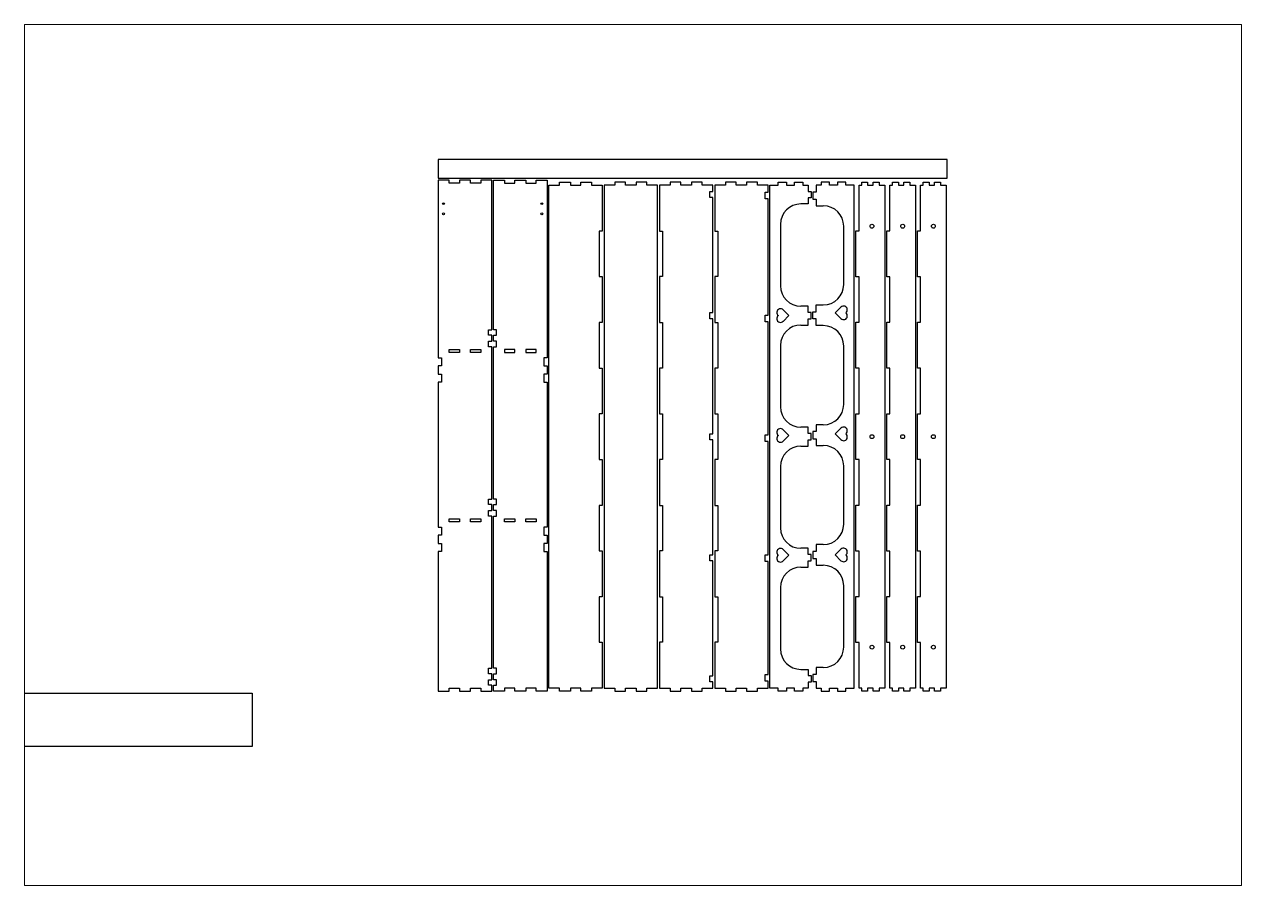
# Paper-space layout 'Sheet1' of a CAD drawing. Header units: millimetres. Extents: x 0 to 1189, y 0 to 841.
# The model-space entities are those that its viewports show. They can reach past a viewport. Long polylines and large blocks are cut down to what shows.
import ezdxf

# ---------------------------------------------------------------- set-up
doc = ezdxf.new("R2010")
doc.units = ezdxf.units.MM
doc.header["$LTSCALE"] = 12.7
for name, color, linetype in [('Part 1', 7, 'Continuous'), ('Part 10', 7, 'Continuous'), ('Part 11', 7, 'Continuous'), ('Part 12', 7, 'Continuous'), ('Part 12 - Contained', 7, 'Continuous'), ('Part 17', 7, 'Continuous'), ('Part 18', 7, 'Continuous'), ('Part 19', 7, 'Continuous'), ('Part 2 - Join Manually!', 7, 'Continuous'), ('Part 2 - Join Manually! - Contained', 7, 'Continuous'), ('Part 20', 7, 'Continuous'), ('Part 25', 7, 'Continuous'), ('Part 25 - Contained', 7, 'Continuous'), ('Part 26', 7, 'Continuous'), ('Part 27', 7, 'Continuous'), ('Part 6 - Join Manually!', 7, 'Continuous'), ('Part 6 - Join Manually! - Contained', 7, 'Continuous')]:
    doc.layers.add(name, color=color, linetype=linetype)

msp = doc.modelspace()

# ---------------------------------------------------------------- linework, layer by layer
at = {"layer": 'Part 1'}
msp.add_lwpolyline([(1145.7, 282.3), (1148.7, 282.3), (1148.7, 326.7), (1145.7, 326.7), (1145.7, 371.5), (1148.7, 371.5), (1148.7, 416), (1145.7, 416), (1145.7, 460.8), (1148.7, 460.8), (1148.7, 505.2), (1145.7, 505.2), (1145.7, 550.1), (1148.7, 550.1), (1148.7, 594.5), (1145.7, 594.5), (1145.7, 639.3), (1148.7, 639.3), (1148.7, 684), (1151.3, 684), (1151.3, 687), (1157.1, 687), (1157.1, 684), (1162.5, 684), (1162.5, 687), (1168.3, 687), (1168.3, 684), (1173.9, 684), (1173.9, 192.8), (1168.3, 192.8), (1168.3, 189.8), (1162.5, 189.8), (1162.5, 192.8), (1157.1, 192.8), (1157.1, 189.8), (1151.3, 189.8), (1151.3, 192.8), (1148.7, 192.8), (1148.7, 237.4), (1145.7, 237.4), (1145.7, 282.3)], dxfattribs=at)
at = {"layer": 'Part 1 - Contained'}
for centre in [(1161.3, 643.9), (1161.3, 438.4), (1161.3, 232.9)]:
    msp.add_circle(centre, 1.9, dxfattribs=at)
at = {"layer": 'Part 10'}
msp.add_lwpolyline([(1175.7, 282.3), (1178.7, 282.3), (1178.7, 326.7), (1175.7, 326.7), (1175.7, 371.5), (1178.7, 371.5), (1178.7, 416), (1175.7, 416), (1175.7, 460.8), (1178.7, 460.8), (1178.7, 505.2), (1175.7, 505.2), (1175.7, 550.1), (1178.7, 550.1), (1178.7, 594.5), (1175.7, 594.5), (1175.7, 639.3), (1178.7, 639.3), (1178.7, 684), (1181.3, 684), (1181.3, 687), (1187.1, 687), (1187.1, 684), (1192.5, 684), (1192.5, 687), (1198.3, 687), (1198.3, 684), (1203.9, 684), (1203.9, 192.8), (1198.3, 192.8), (1198.3, 189.8), (1192.5, 189.8), (1192.5, 192.8), (1187.1, 192.8), (1187.1, 189.8), (1181.3, 189.8), (1181.3, 192.8), (1178.7, 192.8), (1178.7, 237.4), (1175.7, 237.4), (1175.7, 282.3)], dxfattribs=at)
at = {"layer": 'Part 10 - Contained'}
for centre in [(1191.3, 643.9), (1191.3, 438.4), (1191.3, 232.9)]:
    msp.add_circle(centre, 1.9, dxfattribs=at)
at = {"layer": 'Part 11'}
msp.add_lwpolyline([(1205.7, 282.3), (1208.7, 282.3), (1208.7, 326.7), (1205.7, 326.7), (1205.7, 371.5), (1208.7, 371.5), (1208.7, 416), (1205.7, 416), (1205.7, 460.8), (1208.7, 460.8), (1208.7, 505.2), (1205.7, 505.2), (1205.7, 550.1), (1208.7, 550.1), (1208.7, 594.5), (1205.7, 594.5), (1205.7, 639.3), (1208.7, 639.3), (1208.7, 684), (1211.3, 684), (1211.3, 687), (1217.1, 687), (1217.1, 684), (1222.5, 684), (1222.5, 687), (1228.3, 687), (1228.3, 684), (1233.9, 684), (1233.9, 192.8), (1228.3, 192.8), (1228.3, 189.8), (1222.5, 189.8), (1222.5, 192.8), (1217.1, 192.8), (1217.1, 189.8), (1211.3, 189.8), (1211.3, 192.8), (1208.7, 192.8), (1208.7, 237.4), (1205.7, 237.4), (1205.7, 282.3)], dxfattribs=at)
at = {"layer": 'Part 11 - Contained'}
for centre in [(1221.3, 643.9), (1221.3, 438.4), (1221.3, 232.9)]:
    msp.add_circle(centre, 1.9, dxfattribs=at)
at = {"layer": 'Part 12'}
msp.add_lwpolyline([(789.9, 542.8), (789.9, 689), (779.3, 689), (779.3, 686), (769.1, 686), (769.1, 689), (758.5, 689), (758.5, 686), (748.3, 686), (748.3, 689), (737.7, 689), (737.7, 515.4), (740.7, 515.4), (740.7, 507.6), (737.7, 507.6), (737.7, 499.4), (740.7, 499.4), (740.7, 491.6), (737.7, 491.6), (737.7, 350.1), (740.7, 350.1), (740.7, 342.3), (737.7, 342.3), (737.7, 334.1), (740.7, 334.1), (740.7, 326.3), (737.7, 326.3), (737.7, 189.8), (748.3, 189.8), (748.3, 192.8), (758.5, 192.8), (758.5, 189.8), (769.1, 189.8), (769.1, 192.8), (779.3, 192.8), (779.3, 189.8), (789.9, 189.8), (789.9, 195.6), (786.9, 195.6), (786.9, 201), (789.9, 201), (789.9, 206.8), (786.9, 206.8), (786.9, 212.2), (789.9, 212.2), (789.9, 360.9), (786.9, 360.9), (786.9, 366.3), (789.9, 366.3), (789.9, 372.1), (786.9, 372.1), (786.9, 377.5), (789.9, 377.5), (789.9, 526.2), (786.9, 526.2), (786.9, 531.6), (789.9, 531.6), (789.9, 537.4), (786.9, 537.4), (786.9, 542.8), (789.9, 542.8)], dxfattribs=at)
at = {"layer": 'Part 12 - Contained'}
for points in [[(748.3, 520.6), (748.3, 523.4), (758.5, 523.4), (758.5, 520.6), (748.3, 520.6)], [(769.1, 520.6), (769.1, 523.4), (779.3, 523.4), (779.3, 520.6), (769.1, 520.6)], [(748.3, 355.3), (748.3, 358.1), (758.5, 358.1), (758.5, 355.3), (748.3, 355.3)], [(769.1, 355.3), (769.1, 358.1), (779.3, 358.1), (779.3, 355.3), (769.1, 355.3)]]:
    msp.add_lwpolyline(points, dxfattribs=at)
for centre in [(742.8, 665.9), (742.8, 655.9)]:
    msp.add_circle(centre, 0.9, dxfattribs=at)
at = {"layer": 'Part 17'}
msp.add_lwpolyline([(930.9, 192.8), (930.9, 189.8), (941.5, 189.8), (941.5, 192.8), (951.9, 192.8), (951.9, 684), (941.5, 684), (941.5, 687), (930.9, 687), (930.9, 684), (920.7, 684), (920.7, 687), (910.1, 687), (910.1, 684), (899.7, 684), (899.7, 192.8), (910.1, 192.8), (910.1, 189.8), (920.7, 189.8), (920.7, 192.8), (930.9, 192.8)], dxfattribs=at)
at = {"layer": 'Part 18'}
msp.add_lwpolyline([(1059.9, 199.6), (1056.9, 199.6), (1056.9, 206.1), (1059.9, 206.1), (1059.9, 316.6), (1056.9, 316.6), (1056.9, 323.1), (1059.9, 323.1), (1059.9, 433.6), (1056.9, 433.6), (1056.9, 440.1), (1059.9, 440.1), (1059.9, 550.6), (1056.9, 550.6), (1056.9, 557.1), (1059.9, 557.1), (1059.9, 670.6), (1056.9, 670.6), (1056.9, 677.1), (1059.9, 677.1), (1059.9, 684), (1049.5, 684), (1049.5, 687), (1038.9, 687), (1038.9, 684), (1028.7, 684), (1028.7, 687), (1018.1, 687), (1018.1, 684), (1007.7, 684), (1007.7, 639.1), (1010.7, 639.1), (1010.7, 594.7), (1007.7, 594.7), (1007.7, 549.9), (1010.7, 549.9), (1010.7, 505.4), (1007.7, 505.4), (1007.7, 460.6), (1010.7, 460.6), (1010.7, 416.2), (1007.7, 416.2), (1007.7, 371.3), (1010.7, 371.3), (1010.7, 326.9), (1007.7, 326.9), (1007.7, 282.1), (1010.7, 282.1), (1010.7, 237.6), (1007.7, 237.6), (1007.7, 192.8), (1018.1, 192.8), (1018.1, 189.8), (1028.7, 189.8), (1028.7, 192.8), (1038.9, 192.8), (1038.9, 189.8), (1049.5, 189.8), (1049.5, 192.8), (1059.9, 192.8), (1059.9, 199.6)], dxfattribs=at)
at = {"layer": 'Part 19'}
msp.add_lwpolyline([(953.7, 684), (953.7, 639.1), (956.7, 639.1), (956.7, 594.7), (953.7, 594.7), (953.7, 549.9), (956.7, 549.9), (956.7, 505.4), (953.7, 505.4), (953.7, 460.6), (956.7, 460.6), (956.7, 416.2), (953.7, 416.2), (953.7, 371.3), (956.7, 371.3), (956.7, 326.9), (953.7, 326.9), (953.7, 282.1), (956.7, 282.1), (956.7, 237.6), (953.7, 237.6), (953.7, 192.8), (964.1, 192.8), (964.1, 189.8), (974.7, 189.8), (974.7, 192.8), (984.9, 192.8), (984.9, 189.8), (995.5, 189.8), (995.5, 192.8), (1005.9, 192.8), (1005.9, 199), (1002.9, 199), (1002.9, 204.9), (1005.9, 204.9), (1005.9, 317.2), (1002.9, 317.2), (1002.9, 323.1), (1005.9, 323.1), (1005.9, 435.4), (1002.9, 435.4), (1002.9, 441.3), (1005.9, 441.3), (1005.9, 553.6), (1002.9, 553.6), (1002.9, 559.5), (1005.9, 559.5), (1005.9, 671.8), (1002.9, 671.8), (1002.9, 677.7), (1005.9, 677.7), (1005.9, 684), (995.5, 684), (995.5, 687), (984.9, 687), (984.9, 684), (974.7, 684), (974.7, 687), (964.1, 687), (964.1, 684), (953.7, 684)], dxfattribs=at)
at = {"layer": 'Part 2 - Join Manually!'}
for points in [[(1091.8, 211.2), (1098.9, 211.2), (1098.9, 205.1), (1101.9, 205.1), (1101.9, 198.8), (1098.9, 198.8), (1098.9, 192.8), (1093.9, 192.8), (1093.9, 189.8), (1085.7, 189.8), (1085.7, 192.8), (1077.9, 192.8), (1077.9, 189.8), (1069.7, 189.8), (1069.7, 192.8), (1061.7, 192.8), (1061.7, 684), (1069.7, 684), (1069.7, 687), (1077.9, 687), (1077.9, 684), (1085.7, 684), (1085.7, 687), (1093.9, 687), (1093.9, 684), (1098.9, 684), (1098.9, 677.9), (1101.9, 677.9), (1101.9, 671.6), (1098.9, 671.6), (1098.9, 665.6), (1091.8, 665.6)], [(1071.9, 645.7), (1071.9, 585.7)], [(1091.8, 547.4), (1098.9, 547.4), (1098.9, 553.4), (1101.9, 553.4), (1101.9, 559.7), (1098.9, 559.7), (1098.9, 565.8), (1091.8, 565.8)], [(1071.9, 527.5), (1071.9, 467.5)], [(1091.8, 429.2), (1098.9, 429.2), (1098.9, 435.2), (1101.9, 435.2), (1101.9, 441.5), (1098.9, 441.5), (1098.9, 447.6), (1091.8, 447.6)], [(1071.9, 409.3), (1071.9, 349.3)], [(1091.8, 311), (1098.9, 311), (1098.9, 317), (1101.9, 317), (1101.9, 323.3), (1098.9, 323.3), (1098.9, 329.4), (1091.8, 329.4)], [(1071.9, 291.1), (1071.9, 231.1)]]:
    msp.add_lwpolyline(points, dxfattribs=at)
for centre, start, end in [((1091.8, 645.7), 90, 180), ((1091.8, 585.7), 180, 270), ((1091.8, 527.5), 90, 180), ((1091.8, 467.5), 180, 270), ((1091.8, 409.3), 90, 180), ((1091.8, 349.3), 180, 270), ((1091.8, 291.1), 90, 180), ((1091.8, 231.1), 180, 270)]:
    msp.add_arc(centre, 19.9, start, end, dxfattribs=at)
at = {"layer": 'Part 2 - Join Manually! - Contained'}
for points in [[(1074.6, 551), (1080.2, 556.6), (1074.6, 562.2)], [(1074.6, 445.2), (1080.2, 439.6), (1074.6, 434)], [(1074.6, 328.2), (1080.2, 322.6), (1074.6, 317)]]:
    msp.add_lwpolyline(points, dxfattribs=at)
for centre, start, end in [((1072, 559.6), 45, 235.2772), ((1072, 553.6), 124.7228, 315), ((1072, 442.6), 45, 235.2772), ((1072, 436.6), 124.7228, 315), ((1072, 325.6), 45, 235.2772), ((1072, 319.6), 124.7228, 315)]:
    msp.add_arc(centre, 3.65, start, end, dxfattribs=at)
at = {"layer": 'Part 20'}
msp.add_lwpolyline([(894.9, 282.1), (894.9, 237.6), (897.9, 237.6), (897.9, 192.8), (887.5, 192.8), (887.5, 189.8), (876.9, 189.8), (876.9, 192.8), (866.7, 192.8), (866.7, 189.8), (856.1, 189.8), (856.1, 192.8), (845.7, 192.8), (845.7, 684), (856.1, 684), (856.1, 687), (866.7, 687), (866.7, 684), (876.9, 684), (876.9, 687), (887.5, 687), (887.5, 684), (897.9, 684), (897.9, 639.1), (894.9, 639.1), (894.9, 594.7), (897.9, 594.7), (897.9, 549.9), (894.9, 549.9), (894.9, 505.4), (897.9, 505.4), (897.9, 460.6), (894.9, 460.6), (894.9, 416.2), (897.9, 416.2), (897.9, 371.3), (894.9, 371.3), (894.9, 326.9), (897.9, 326.9), (897.9, 282.1), (894.9, 282.1)], dxfattribs=at)
at = {"layer": 'Part 25'}
msp.add_lwpolyline([(794.7, 195.6), (794.7, 201), (791.7, 201), (791.7, 206.8), (794.7, 206.8), (794.7, 212.2), (791.7, 212.2), (791.7, 360.9), (794.7, 360.9), (794.7, 366.3), (791.7, 366.3), (791.7, 372.1), (794.7, 372.1), (794.7, 377.5), (791.7, 377.5), (791.7, 526.2), (794.7, 526.2), (794.7, 531.6), (791.7, 531.6), (791.7, 537.4), (794.7, 537.4), (794.7, 542.8), (791.7, 542.8), (791.7, 689), (802.3, 689), (802.3, 686), (812.5, 686), (812.5, 689), (823.1, 689), (823.1, 686), (833.3, 686), (833.3, 689), (843.9, 689), (843.9, 515.4), (840.9, 515.4), (840.9, 507.6), (843.9, 507.6), (843.9, 499.4), (840.9, 499.4), (840.9, 491.6), (843.9, 491.6), (843.9, 350.1), (840.9, 350.1), (840.9, 342.3), (843.9, 342.3), (843.9, 334.1), (840.9, 334.1), (840.9, 326.3), (843.9, 326.3), (843.9, 189.8), (833.3, 189.8), (833.3, 192.8), (823.1, 192.8), (823.1, 189.8), (812.5, 189.8), (812.5, 192.8), (802.3, 192.8), (802.3, 189.8), (791.7, 189.8), (791.7, 195.6), (794.7, 195.6)], dxfattribs=at)
at = {"layer": 'Part 25 - Contained'}
for points in [[(812.5, 523.4), (802.3, 523.4), (802.3, 520.6), (812.5, 520.6), (812.5, 523.4)], [(833.3, 520.6), (833.3, 523.4), (823.1, 523.4), (823.1, 520.6), (833.3, 520.6)], [(812.5, 355.3), (802.3, 355.3), (802.3, 358.1), (812.5, 358.1), (812.5, 355.3)], [(833.3, 355.3), (823.1, 355.3), (823.1, 358.1), (833.3, 358.1), (833.3, 355.3)]]:
    msp.add_lwpolyline(points, dxfattribs=at)
for centre in [(838.8, 665.9), (838.8, 655.9)]:
    msp.add_circle(centre, 0.9, dxfattribs=at)
at = {"layer": 'Part 26'}
msp.add_lwpolyline([(1234.9, 690.8), (1234.9, 709), (737.7, 709), (737.7, 690.8), (1234.9, 690.8)], dxfattribs=at)
at = {"layer": 'Part 27'}
msp.add_lwpolyline([(58.8, 135.9), (58.8, 187.9), (555.8, 187.9), (555.8, 135.9), (58.8, 135.9)], dxfattribs=at)
at = {"layer": 'Part 6 - Join Manually!'}
for points in [[(1113.8, 213), (1106.7, 213), (1106.7, 206.3), (1103.7, 206.3), (1103.7, 199.4), (1106.7, 199.4), (1106.7, 192.8), (1111.7, 192.8), (1111.7, 189.8), (1119.9, 189.8), (1119.9, 192.8), (1127.7, 192.8), (1127.7, 189.8), (1135.9, 189.8), (1135.9, 192.8), (1143.9, 192.8), (1143.9, 684), (1135.9, 684), (1135.9, 687), (1127.7, 687), (1127.7, 684), (1119.9, 684), (1119.9, 687), (1111.7, 687), (1111.7, 684), (1106.7, 684), (1106.7, 677.3), (1103.7, 677.3), (1103.7, 670.4), (1106.7, 670.4), (1106.7, 663.8), (1113.8, 663.8)], [(1133.7, 586.9), (1133.7, 643.9)], [(1113.8, 546.8), (1106.7, 546.8), (1106.7, 553.4), (1103.7, 553.4), (1103.7, 560.3), (1106.7, 560.3), (1106.7, 567), (1113.8, 567)], [(1133.7, 469.9), (1133.7, 526.9)], [(1113.8, 450), (1106.7, 450), (1106.7, 443.3), (1103.7, 443.3), (1103.7, 436.4), (1106.7, 436.4), (1106.7, 429.8), (1113.8, 429.8)], [(1133.7, 352.9), (1133.7, 409.9)], [(1113.8, 333), (1106.7, 333), (1106.7, 326.3), (1103.7, 326.3), (1103.7, 319.4), (1106.7, 319.4), (1106.7, 312.8), (1113.8, 312.8)], [(1133.7, 232.9), (1133.7, 292.9)]]:
    msp.add_lwpolyline(points, dxfattribs=at)
for centre, start, end in [((1113.8, 643.9), 0, 90), ((1113.8, 586.9), 270, 0), ((1113.8, 526.9), 0, 90), ((1113.8, 469.9), 270, 0), ((1113.8, 409.9), 0, 90), ((1113.8, 352.9), 270, 0), ((1113.8, 292.9), 0, 90), ((1113.8, 232.9), 270, 0)]:
    msp.add_arc(centre, 19.9, start, end, dxfattribs=at)
at = {"layer": 'Part 6 - Join Manually! - Contained'}
for points in [[(1131, 564.9), (1125.4, 559.3), (1131, 553.7)], [(1131, 446.7), (1125.4, 441.1), (1131, 435.5)], [(1131, 317.3), (1125.4, 322.9), (1131, 328.5)]]:
    msp.add_lwpolyline(points, dxfattribs=at)
for centre, start, end in [((1133.6, 562.3), 304.7228, 135), ((1133.6, 556.3), 225, 55.2772), ((1133.6, 444.1), 304.7228, 135), ((1133.6, 438.1), 225, 55.2772), ((1133.6, 325.9), 304.7228, 135), ((1133.6, 319.9), 225, 55.2772)]:
    msp.add_arc(centre, 3.65, start, end, dxfattribs=at)

psp = doc.layouts.new('Sheet1')

# ---------------------------------------------------------------- viewports
at = {"layer": '0', "view_target_point": (927.9, 420.5)}
psp.add_viewport(center=(594.5, 420.5), size=(1189, 841), view_center_point=(0, 0), view_height=841, dxfattribs=at)

doc.saveas('drawing.dxf')
